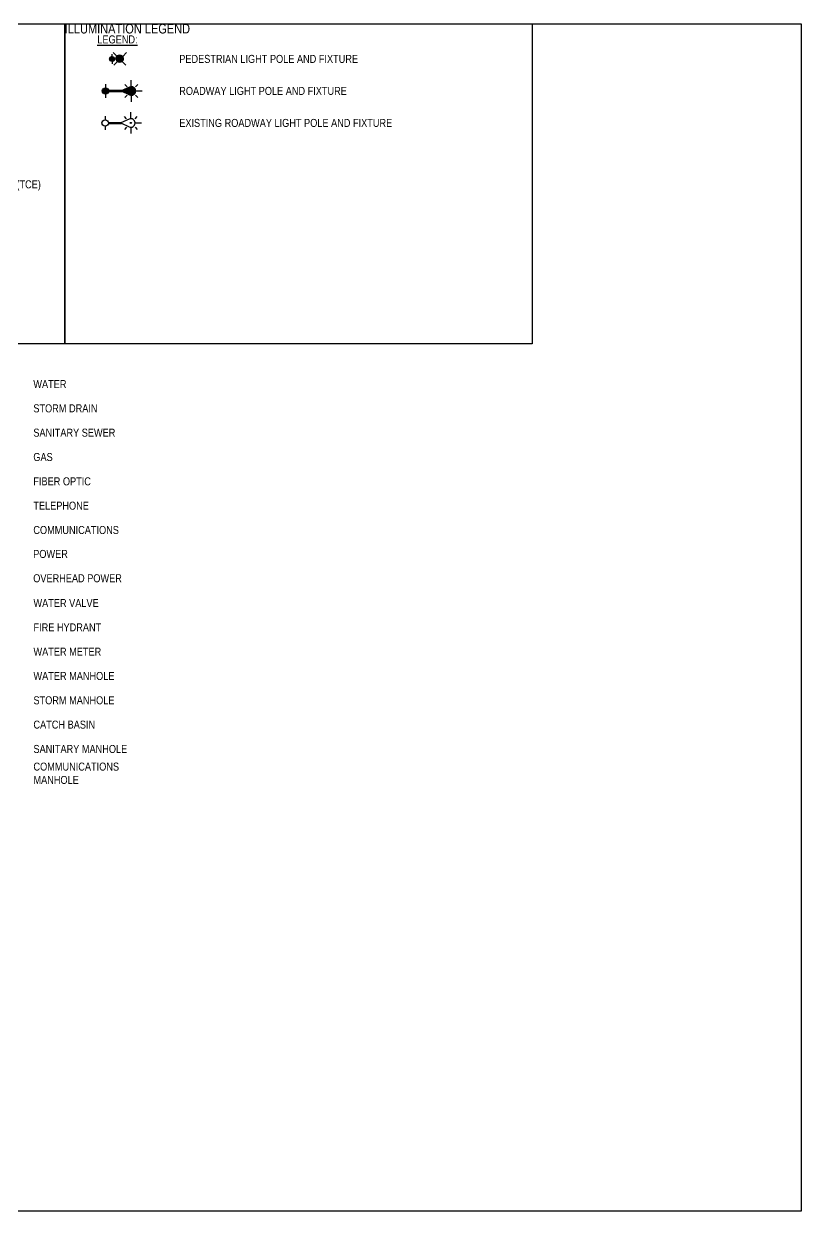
# Model space of a CAD drawing. Extents: x -0.5 to 31.5, y 0 to 18.5.
# Drawn here: x 19.36 to 31.5, y 0 to 18.55 of the extents above; entities that cross this region are included whole.
import ezdxf

# ---------------------------------------------------------------- set-up
doc = ezdxf.new("R2010")
doc.units = 0
doc.header["$MEASUREMENT"] = 0
for name, color, linetype in [('C-SIGL-LITG-SYMB', 3, 'Continuous'), ('GN-ANNO', 2, 'Continuous'), ('V-PNTS-MASK', 7, 'Continuous')]:
    doc.layers.add(name, color=color, linetype=linetype)
doc.layers.add('C-UTIL-POWR-SYMB-E', color=140, linetype='Continuous', lineweight=15)
doc.layers.add('G-NPLT', color=151, linetype='Continuous', plot=False)
doc.styles.get("Standard").update_dxf_attribs({"font": 'ARIALN.TTF'})

# ---------------------------------------------------------------- blocks, each defined once
blk = doc.blocks.new('SSV-PPL')
blk.add_wipeout([(-0.006, 0.049), (-0.006, 0.257), (-0.061, 0.376), (-0.066, 0.4), (-0.061, 0.425), (-0.047, 0.446), (-0.027, 0.46), (-0.008, 0.465), (0.015, 0.464), (0.04, 0.451), (0.058, 0.43), (0.065, 0.407), (0.064, 0.387), (0.059, 0.371), (0.006, 0.257), (0.006, 0.049), (0.02, 0.045), (0.035, 0.035), (0.044, 0.021), (0.049, 0.002), (0.046, -0.017), (0.038, -0.032), (0.024, -0.043), (0.006, -0.049), (-0.017, -0.047), (-0.034, -0.036), (-0.045, -0.021), (-0.049, -0.004), (-0.048, 0.013), (-0.04, 0.029), (-0.023, 0.044)]).dxf.layer = 'V-PNTS-MASK'
at = {"color": 0, "linetype": 'ByBlock', "lineweight": -2}
for p, q in [((0, 0.467), (0, 0.567)), ((-0.067, 0.4), (-0.167, 0.4)), ((-0.067, 0.467), (-0.1, 0.5)), ((-0.061, 0.372), (0, 0.242)), ((0, 0.242), (0.061, 0.372)), ((0.066, 0.467), (0.1, 0.5)), ((0.066, 0.4), (0.166, 0.4)), ((-0.067, 0.333), (-0.1, 0.3)), ((-0.007, 0.05), (-0.007, 0.256)), ((0.007, 0.05), (0.006, 0.256)), ((0.066, 0.333), (0.1, 0.3)), ((-0.106, 0), (-0.05, 0)), ((0.05, 0), (0.106, 0))]:
    blk.add_line(p, q, dxfattribs=at)
for centre, radius in [((0, 0.4), 0.00833), ((0, 0), 0.05)]:
    blk.add_circle(centre, radius, dxfattribs=at)
for radius, start, end in [(0.0667, 90.039, 204.9401), (0.0669, 335.4401, 90.039)]:
    blk.add_arc((0, 0.4), radius, start, end, dxfattribs=at)
blk = doc.blocks.new('*U267')
at = {"color": 0, "linetype": 'Continuous'}
for p, q in [((-0.038, 0.002), (-0.002, 0.038)), ((-0.038, -0.001), (0.001, 0.038)), ((-0.038, -0.004), (0.004, 0.038)), ((-0.037, 0.006), (-0.006, 0.037)), ((-0.037, -0.007), (0.007, 0.037)), ((-0.037, -0.01), (0.01, 0.037)), ((-0.036, 0.011), (-0.011, 0.036)), ((-0.036, -0.013), (0.013, 0.036)), ((-0.035, -0.016), (0.016, 0.035)), ((-0.034, 0.017), (-0.017, 0.034)), ((-0.034, -0.018), (0.018, 0.034)), ((-0.032, -0.02), (0.02, 0.032)), ((-0.031, -0.022), (0.022, 0.031)), ((-0.029, -0.024), (0.024, 0.029)), ((-0.028, -0.026), (0.026, 0.028)), ((-0.026, -0.028), (0.028, 0.026)), ((-0.024, -0.03), (0.03, 0.024)), ((-0.022, -0.031), (0.031, 0.022)), ((-0.02, -0.032), (0.032, 0.02)), ((-0.018, -0.034), (0.034, 0.018)), ((-0.015, -0.035), (0.035, 0.015)), ((-0.013, -0.036), (0.036, 0.013)), ((-0.01, -0.037), (0.037, 0.01)), ((-0.007, -0.037), (0.037, 0.007)), ((-0.004, -0.038), (0.038, 0.004)), ((-0.001, -0.038), (0.038, 0.001)), ((0.058, 0.003), (0.113, 0.058)), ((0.058, 0.007), (0.109, 0.057)), ((0.059, 0), (0.117, 0.059)), ((0.059, -0.003), (0.121, 0.059)), ((0.059, 0.011), (0.104, 0.057)), ((0.06, -0.006), (0.124, 0.058)), ((0.06, 0.016), (0.1, 0.056)), ((0.061, -0.008), (0.127, 0.058)), ((0.061, -0.011), (0.13, 0.057)), ((0.061, 0.02), (0.096, 0.055)), ((0.062, -0.014), (0.133, 0.057)), ((0.062, 0.025), (0.09, 0.053)), ((0.063, -0.017), (0.136, 0.056)), ((0.064, -0.019), (0.139, 0.056)), ((0.066, -0.021), (0.142, 0.055)), ((0.066, 0.032), (0.082, 0.048)), ((0.067, -0.023), (0.145, 0.054)), ((0.068, -0.025), (0.147, 0.053)), ((0.07, -0.027), (0.15, 0.052)), ((0.072, -0.029), (0.152, 0.051)), ((0.073, -0.031), (0.154, 0.05)), ((0.075, -0.033), (0.156, 0.048)), ((0.077, -0.034), (0.158, 0.047)), ((0.079, -0.036), (0.16, 0.045)), ((0.081, -0.037), (0.162, 0.044)), ((0.083, -0.039), (0.164, 0.042)), ((0.086, -0.04), (0.166, 0.04)), ((0.088, -0.041), (0.168, 0.039)), ((0.09, -0.043), (0.169, 0.037)), ((0.093, -0.044), (0.171, 0.035)), ((0.095, -0.045), (0.172, 0.033)), ((0.098, -0.046), (0.174, 0.03)), ((0.101, -0.046), (0.175, 0.028)), ((0.104, -0.046), (0.176, 0.026)), ((0.107, -0.047), (0.177, 0.023)), ((0.11, -0.047), (0.178, 0.02)), ((0.113, -0.048), (0.178, 0.017)), ((0.116, -0.048), (0.179, 0.014)), ((0.119, -0.049), (0.179, 0.011)), ((0.124, -0.048), (0.18, 0.009)), ((0.128, -0.047), (0.181, 0.006)), ((0.132, -0.046), (0.18, 0.001)), ((0.003, -0.038), (0.038, -0.003)), ((0.007, -0.037), (0.037, -0.007)), ((0.012, -0.036), (0.036, -0.012)), ((0.018, -0.033), (0.033, -0.018)), ((0.137, -0.046), (0.179, -0.003)), ((0.141, -0.045), (0.178, -0.008)), ((0.146, -0.043), (0.177, -0.012)), ((0.153, -0.04), (0.175, -0.018))]:
    blk.add_line(p, q, dxfattribs=at)
at = {"color": 0}
for p, q in [((0, 0.038), (0, 0.076)), ((0.076, 0.043), (0.019, 0.1)), ((0.038, 0), (0.059, 0)), ((0.058, 0.004), (0.058, 0.007)), ((0.166, 0.041), (0.225, 0.1)), ((0, -0.038), (0, -0.076)), ((0.029, -0.096), (0.085, -0.04)), ((0.215, -0.096), (0.157, -0.038))]:
    blk.add_line(p, q, dxfattribs=at)
blk.add_lwpolyline([(0.058, 0.005), (0.062, -0.015, 0.102855), (0.076, -0.033, 0.092988), (0.097, -0.046), (0.119, -0.049), (0.143, -0.044, 0.092988), (0.163, -0.033, 0.102855), (0.176, -0.015), (0.181, 0.005), (0.176, 0.026, 0.102855), (0.163, 0.043, 0.092988), (0.143, 0.055), (0.119, 0.059), (0.095, 0.055, 0.092988), (0.076, 0.043, 0.102855), (0.062, 0.026)], format="xyb", close=True, dxfattribs=at)
blk.add_circle((0, 0), 0.038, dxfattribs=at)

msp = doc.modelspace()

# ---------------------------------------------------------------- hatches: boundary and pattern name
at = {"layer": 'C-SIGL-LITG-SYMB', "linetype": 'ByBlock', "lineweight": -2}
h = msp.add_hatch(color=256, dxfattribs=at)
h.dxf.hatch_style = 1
edge = h.paths.add_edge_path()
edge.add_arc((20.637, 17.498), 0.0503, 0, 360)
h = msp.add_hatch(color=256, dxfattribs=at)
h.dxf.hatch_style = 1
h.paths.add_polyline_path([(20.895, 17.505), (20.687, 17.505), (20.687, 17.491), (20.895, 17.491)])
h = msp.add_hatch(color=256, dxfattribs=at)
h.dxf.hatch_style = 1
edge = h.paths.add_edge_path()
edge.add_line((21.011, 17.559), (20.88, 17.498))
edge.add_line((20.88, 17.498), (21.011, 17.437))
edge.add_arc((21.039, 17.498), 0.0672, 245.4011, 360)
edge.add_arc((21.04, 17.498), 0.067, 0, 114.9011)

# ---------------------------------------------------------------- linework, layer by layer
for p, q in [((21.04, 17.565), (21.04, 17.666)), ((20.637, 17.448), (20.637, 17.391)), ((20.638, 17.605), (20.638, 17.548)), ((20.973, 17.565), (20.939, 17.598)), ((21.107, 17.565), (21.14, 17.598)), ((21.107, 17.498), (21.207, 17.498)), ((20.973, 17.431), (20.939, 17.397)), ((21.04, 17.431), (21.04, 17.33)), ((21.107, 17.431), (21.14, 17.397))]:
    msp.add_line(p, q, dxfattribs=at)
msp.add_lwpolyline([(20.895, 17.505), (20.687, 17.505), (20.687, 17.491), (20.895, 17.491)], close=True, dxfattribs=at)
msp.add_lwpolyline([(21.011, 17.559), (20.88, 17.498), (21.011, 17.437, 0.546344), (21.107, 17.498, 0.548057)], format="xyb", close=True, dxfattribs=at)
msp.add_circle((20.637, 17.498), 0.0503, dxfattribs=at)
at = {"layer": 'G-NPLT'}
for points in [[(0, 18.546), (31.5, 18.546), (31.5, 0), (0, 0)], [(20, 13.546), (10, 13.546), (10, 18.546), (20, 18.546)]]:
    msp.add_lwpolyline(points, close=True, dxfattribs=at)

# ---------------------------------------------------------------- block references
at = {"layer": 'C-SIGL-LITG-SYMB'}
msp.add_blockref('*U267', (20.739, 17.998), dxfattribs=at)

# ---------------------------------------------------------------- texts
at = {"layer": 'G-NPLT', "insert": (20, 18.546), "char_height": 0.15, "attachment_point": 1}
msp.add_mtext_dynamic_manual_height_columns('ILLUMINATION LEGEND', width=2.55344, gutter_width=0.75, heights=[0], dxfattribs=at)
at = {"layer": 'GN-ANNO', "char_height": 0.125}
for s, width, insert, attachment_point in [('{\\LLEGEND:}', 2.44495, (20.509, 18.366), 1), ('PEDESTRIAN LIGHT POLE AND FIXTURE', 5.2436, (21.788, 17.998), 4), ('ROADWAY LIGHT POLE AND FIXTURE', 5.2436, (21.788, 17.498), 4), ('EXISTING ROADWAY LIGHT POLE AND FIXTURE', 5.2436, (21.788, 16.998), 4), ('TEMPORARY CONSTRUCTION EASEMENT (TCE)', 4.24694, (16.279, 16.021), 4), ('WATER', 1.5899, (19.51, 12.92), 4), ('STORM DRAIN', 1.5899, (19.51, 12.54), 4), ('SANITARY SEWER', 1.5899, (19.51, 12.16), 4), ('GAS', 1.5899, (19.51, 11.78), 4), ('FIBER OPTIC', 1.5899, (19.51, 11.4), 4), ('TELEPHONE', 1.5899, (19.51, 11.02), 4), ('COMMUNICATIONS', 1.5899, (19.51, 10.64), 4), ('POWER', 1.5899, (19.508, 10.266), 4), ('OVERHEAD POWER', 1.5899, (19.508, 9.886), 4), ('WATER VALVE', 1.5899, (19.512, 9.5), 4), ('FIRE HYDRANT', 1.5899, (19.512, 9.12), 4), ('WATER METER', 1.5899, (19.512, 8.74), 4), ('WATER MANHOLE', 1.5899, (19.512, 8.36), 4), ('STORM MANHOLE', 1.5899, (19.512, 7.98), 4), ('CATCH BASIN', 1.5899, (19.512, 7.6), 4), ('SANITARY MANHOLE', 1.5899, (19.512, 7.22), 4), ('COMMUNICATIONS MANHOLE', 1.5899, (19.512, 6.84), 4)]:
    msp.add_mtext_dynamic_manual_height_columns(s, width=width, gutter_width=0.75, heights=[0], dxfattribs=dict(at, insert=insert, attachment_point=attachment_point))

# ---------------------------------------------------------------- next in the draw order: block references
at = {"layer": 'C-UTIL-POWR-SYMB-E', "linetype": 'ByBlock', "lineweight": -2, "rotation": 270}
msp.add_blockref('SSV-PPL', (20.632, 16.998), dxfattribs=at)

# ---------------------------------------------------------------- next in the draw order: linework, layer by layer
at = {"layer": 'G-NPLT'}
msp.add_lwpolyline([(27.301, 13.546), (20, 13.546), (20, 18.546), (27.301, 18.546)], close=True, dxfattribs=at)

doc.saveas('drawing.dxf')
